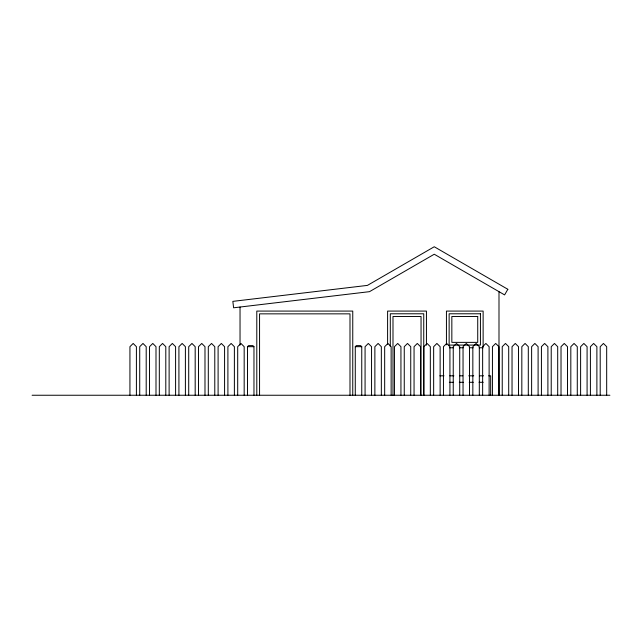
<?xml version="1.0" encoding="UTF-8"?>
<svg xmlns="http://www.w3.org/2000/svg" width="642" height="642" viewBox="0 0 642 642"><rect width="100%" height="100%" fill="white"/><g stroke="black" fill="none" stroke-linecap="round" stroke-linejoin="round"><path stroke-width="0.96" d="M247.499 395.247L247.499 346.688L248.574 345.613L252.892 345.613L253.967 346.688L253.967 395.247M355.275 395.247L355.275 346.688L356.358 345.613L360.668 345.613L361.751 346.688L361.751 395.247M247.499 346.688L253.967 346.688M355.275 346.688L361.751 346.688M449.416 347.771L453.38 347.771M459.327 347.771L463.299 347.771M469.246 347.771L473.21 347.771M479.165 347.771L483.129 347.771M439.882 375.819L444.015 375.819M449.841 375.819L453.902 375.819M459.8 375.819L462.81 375.819M468.74 375.819L473.748 375.819M479.622 375.819L483.578 375.819M488.69 375.819L490.681 375.819L490.681 395.247M449.344 382.295L453.437 382.295M459.303 382.295L463.307 382.295M469.222 382.295L473.25 382.295M479.084 382.295L483.209 382.295M32.1 395.247L609.9 395.247M606.682 395.247L606.682 346.688L603.44 343.454L600.206 346.688L600.206 395.247M596.883 395.247L596.883 346.688L593.649 343.454L590.407 346.688L590.407 395.247M587.085 395.247L587.085 346.688L583.851 343.454L580.609 346.688L580.609 395.247M577.286 395.247L577.286 346.688L574.052 343.454L570.818 346.688L570.818 395.247M567.488 395.247L567.488 346.688L564.254 343.454L561.02 346.688L561.02 395.247M557.697 395.247L557.697 346.688L554.455 343.454L551.221 346.688L551.221 395.247M547.899 395.247L547.899 346.688L544.657 343.454L541.423 346.688L541.423 395.247M538.1 395.247L538.1 346.688L534.866 343.454L531.624 346.688L531.624 395.247M528.302 395.247L528.302 346.688L525.068 343.454L521.826 346.688L521.826 395.247M518.503 395.247L518.503 346.688L515.269 343.454L512.035 346.688L512.035 395.247M508.705 395.247L508.705 346.688L505.471 343.454L502.237 346.688L502.237 395.247M498.994 291.661L498.994 395.247L498.914 346.688L495.672 343.454L492.438 346.688L492.438 395.247M489.116 395.247L489.116 346.688L485.874 343.454L482.64 346.688L482.64 395.247M483.129 346.776L483.129 311.081L446.439 311.081L446.439 344.794M479.317 395.247L479.317 346.688L476.083 343.454L472.841 346.688L472.841 395.247M469.519 395.247L469.519 346.688L466.285 343.454L463.043 346.688L463.043 395.247M459.72 395.247L459.72 346.688L456.486 343.454L453.244 346.688L453.244 395.247M449.922 395.247L449.922 346.688L446.688 343.454L443.453 346.688L443.453 395.247M440.131 395.247L440.131 346.688L436.889 343.454L433.655 346.688L433.655 395.247M430.333 395.247L430.333 346.688L427.091 343.454L423.856 346.688L423.856 395.247M426.44 345.147L426.44 311.081L387.599 311.081L387.599 344.144M423.744 395.247L423.744 313.777L390.296 313.777L390.296 346.568M421.048 395.247L421.048 316.482L392.992 316.482L392.992 395.247M420.534 395.247L420.534 346.688L417.292 343.454L414.058 346.688L414.058 395.247M410.736 395.247L410.736 346.688L407.501 343.454L404.259 346.688L404.259 395.247M400.937 395.247L400.937 346.688L397.703 343.454L394.461 346.688L394.461 395.247M391.138 395.247L391.138 346.688L387.904 343.454L384.67 346.688L384.67 395.247M381.34 395.247L381.34 346.688L378.106 343.454L374.872 346.688L374.872 395.247M371.549 395.247L371.549 346.688L368.307 343.454L365.073 346.688L365.073 395.247M352.755 395.247L352.755 311.081L256.792 311.081L256.792 395.247M349.994 395.247L349.994 313.85L259.561 313.85L259.561 395.247M244.177 395.247L244.177 346.688L240.935 343.454L237.7 346.688L237.7 395.247M240.036 307.036L240.036 345.123M234.378 395.247L234.378 346.688L231.136 343.454L227.902 346.688L227.902 395.247M224.58 395.247L224.58 346.688L221.346 343.454L218.103 346.688L218.103 395.247M214.781 395.247L214.781 346.688L211.547 343.454L208.305 346.688L208.305 395.247M204.983 395.247L204.983 346.688L201.749 343.454L198.506 346.688L198.506 395.247M195.184 395.247L195.184 346.688L191.95 343.454L188.716 346.688L188.716 395.247M185.394 395.247L185.394 346.688L182.151 343.454L178.917 346.688L178.917 395.247M175.595 395.247L175.595 346.688L172.353 343.454L169.119 346.688L169.119 395.247M165.796 395.247L165.796 346.688L162.554 343.454L159.32 346.688L159.32 395.247M155.998 395.247L155.998 346.688L152.764 343.454L149.522 346.688L149.522 395.247M146.199 395.247L146.199 346.688L142.965 343.454L139.723 346.688L139.723 395.247M136.401 395.247L136.401 346.688L133.167 343.454L129.933 346.688L129.933 395.247M507.838 289.293L504.596 294.903L434.257 254.232L369.511 291.661L233.608 307.799L232.845 301.371L367.425 285.393L434.257 246.753L507.838 289.293M480.433 313.777L449.135 313.777L449.135 345.075L480.433 345.075L480.433 313.777M477.728 316.482L451.84 316.482L451.84 342.371L477.728 342.371L477.728 316.482"/></g></svg>
